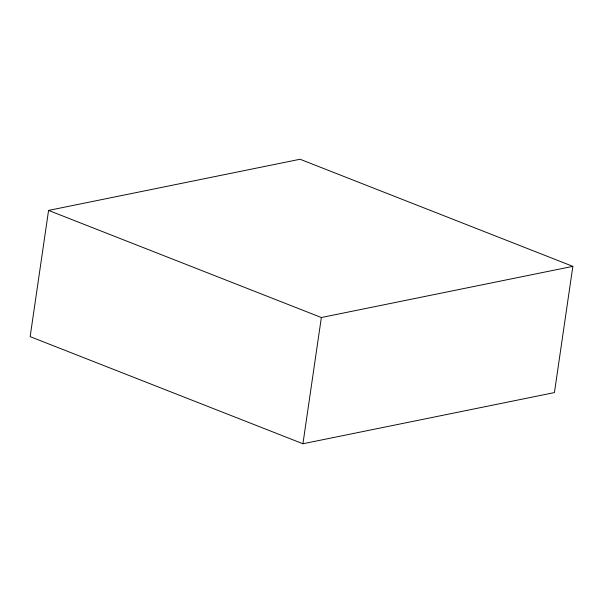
<?xml version="1.0" encoding="UTF-8"?>
<svg xmlns="http://www.w3.org/2000/svg" width="603" height="603" viewBox="0 0 603 603"><rect width="100%" height="100%" fill="white"/><g stroke="black" fill="none" stroke-linecap="round" stroke-linejoin="round"><path stroke-width="0.9" d="M48.572 210.409L30.15 336.64L302.932 443.748L554.428 392.591L572.85 266.36L300.068 159.252L48.572 210.409L321.354 317.517L572.85 266.36M302.932 443.748L321.354 317.517"/></g></svg>
